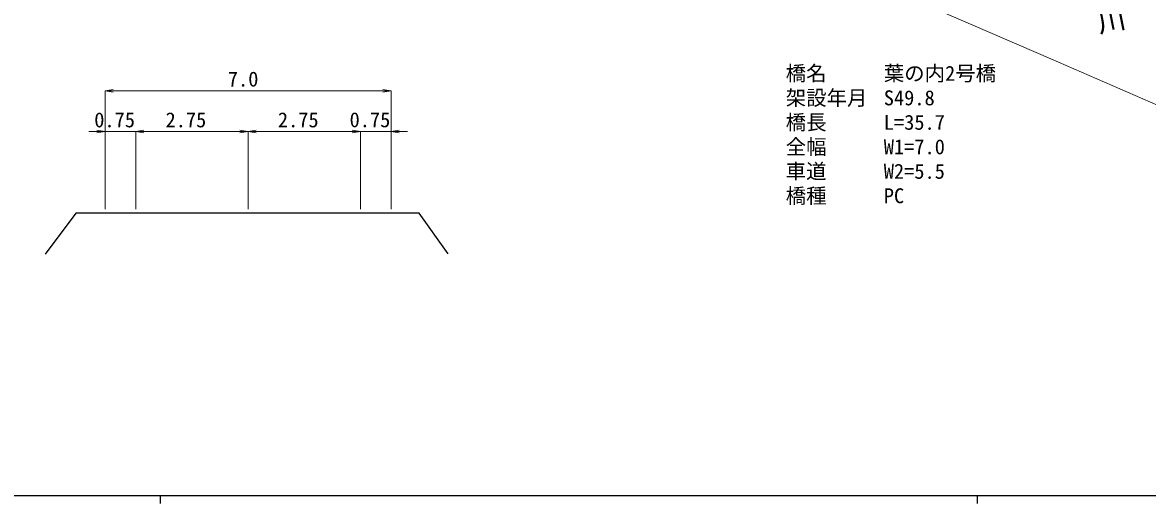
# Model space of a CAD drawing. Units: millimetres, scale not verified, with parts at other scales. Extents: x 40000 to 680000, y 20000 to 380000.
# Drawn here: x 151146 to 288839, y 204000 to 262940 of the extents above; entities that cross this region are included whole.
import ezdxf
from ezdxf.enums import TextEntityAlignment as Align

# ---------------------------------------------------------------- set-up
doc = ezdxf.new("R2010")
doc.units = ezdxf.units.MM
doc.header["$LTSCALE"] = 1000
for name, color, linetype, lineweight in [('M-BGD', 7, 'Continuous', 25), ('M-BMK-HTXT', 7, 'Continuous', 13), ('M-STR-HTXT', 7, 'Continuous', 13), ('M-TTL-BAND', 7, 'Continuous', 25)]:
    doc.layers.add(name, color=color, linetype=linetype, lineweight=lineweight)
doc.styles.add('@ＭＳ ゴシック', font='')
doc.styles.add('ＭＳ ゴシック', font='')
doc.styles.get('@ＭＳ ゴシック').set_extended_font_data('@MS Gothic')
doc.styles.get('ＭＳ ゴシック').set_extended_font_data('MS Gothic')

# ---------------------------------------------------------------- blocks, each defined once
blk = doc.blocks.new('open_arrow')
at = {"color": 0, "linetype": 'Continuous', "lineweight": -2}
blk.add_lwpolyline([(7.5, 1.25), (0, 0), (7.5, -1.25)], dxfattribs=at)

msp = doc.modelspace()

# ---------------------------------------------------------------- linework, layer by layer
at = {"layer": 'M-BGD'}
msp.add_lwpolyline([(203241, 234578), (199709, 239573), (196251, 239575), (192501, 239582), (178750, 239573), (157673, 239573), (153903, 234545)], dxfattribs=at)
at = {"layer": 'M-STR-HTXT'}
for p, q in [((161250, 240073), (161250, 254574)), ((161250, 254573), (196251, 254573)), ((196251, 240075), (196251, 254574)), ((167000, 249573), (159250, 249573)), ((165000, 240073), (165000, 249574)), ((178750, 249573), (165000, 249573)), ((178750, 240073), (178750, 249574)), ((192501, 249573), (178750, 249573)), ((198251, 249582), (190501, 249582)), ((192501, 240082), (192501, 249583))]:
    msp.add_line(p, q, dxfattribs=at)
msp.add_lwpolyline([(235436, 276609), (250039, 270183), (256570, 267340), (267465, 262630), (277024, 258465), (291099, 252378)], dxfattribs=at)
at = {"layer": 'M-TTL-BAND'}
for p, q in [((40000, 205000), (579000, 205000)), ((168000, 205000), (168000, 204000)), ((268000, 205000), (268000, 204000))]:
    msp.add_line(p, q, dxfattribs=at)

# ---------------------------------------------------------------- block references
at = {"layer": 'M-STR-HTXT', "xscale": 133, "yscale": 133}
for p in [(161250, 254573), (165000, 249573), (165000, 249573), (178750, 249573), (196251, 249582)]:
    msp.add_blockref('open_arrow', p, dxfattribs=at)
at = {"layer": 'M-STR-HTXT', "xscale": 133, "yscale": 133, "rotation": 180}
for p in [(196251, 254573), (161250, 249573), (178750, 249573), (192501, 249582), (192501, 249573)]:
    msp.add_blockref('open_arrow', p, dxfattribs=at)

# ---------------------------------------------------------------- texts
at = {"layer": 'M-BMK-HTXT', "style": '@ＭＳ ゴシック'}
msp.add_text('錦 川', height=2566, rotation=281.371, dxfattribs=at).set_placement((283820, 265891), align=Align.MIDDLE_CENTER)
at = {"layer": 'M-STR-HTXT', "style": 'ＭＳ ゴシック'}
for s, p in [('橋名', (244560, 255241)), ('葉の内2号橋', (256560, 255241)), ('架設年月', (244560, 252241)), ('S49.8', (256560, 252241)), ('橋長', (244560, 249241)), ('L=35.7', (256560, 249241)), ('全幅', (244560, 246241)), ('W1=7.0', (256560, 246241)), ('車道', (244560, 243241)), ('W2=5.5', (256560, 243241)), ('橋種', (244560, 240241)), ('PC', (256560, 240241))]:
    msp.add_text(s, height=1833, dxfattribs=at).set_placement(p, align=Align.BOTTOM_LEFT)
for s, p in [('7.0', (178150, 256010)), ('0.75', (162420, 251010)), ('2.75', (171145, 251010)), ('2.75', (184895, 251010)), ('0.75', (193671, 251020))]:
    msp.add_text(s, height=1833, dxfattribs=at).set_placement(p, align=Align.MIDDLE_CENTER)

doc.saveas('drawing.dxf')
